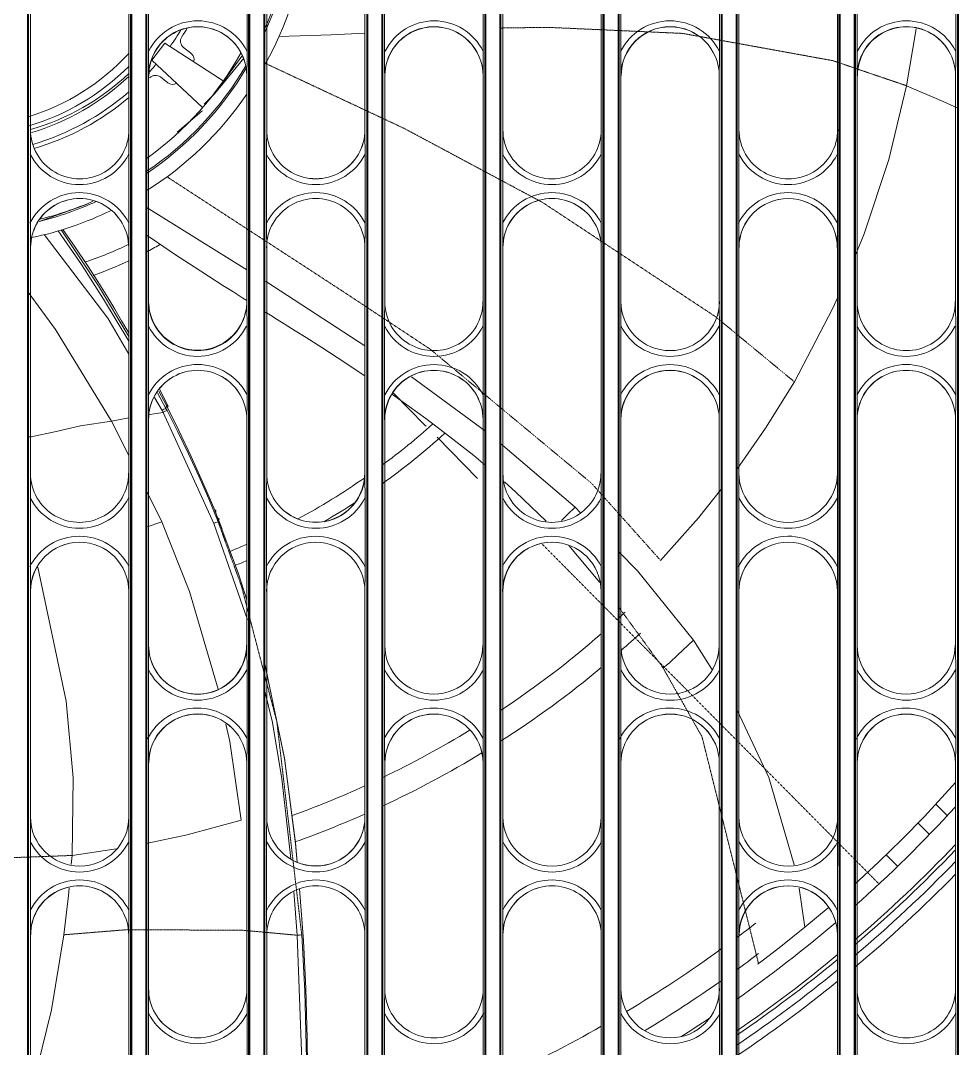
# Model space of a CAD drawing. Header units: millimetres. Extents: x -9498 to 115159, y -2045 to 31741.
# Drawn here: x 45581 to 45930.1, y 2691.8 to 3074.4 of the extents above; entities that cross this region are included whole.
import ezdxf

# ---------------------------------------------------------------- set-up
doc = ezdxf.new("R2010")
doc.units = ezdxf.units.MM
doc.linetypes.add('PDF_IMPORT', pattern=[1, 0.8, -0.2])
doc.layers.add('PDF5_Geometry', color=7, linetype='Continuous')

# ---------------------------------------------------------------- blocks, each defined once
blk = doc.blocks.new('pohlad vonkajšia')
at = {"layer": 'PDF5_Geometry', "lineweight": 13}
for points in [[(16368.46, 2749.99), (16368.46, 2113.05), (16349.08, 2113.05), (16349.08, 2749.99)], [(16349.08, 2113.05), (16349.18, 2113.15), (16349.18, 2749.99)], [(16349.28, 2749.99), (16349.28, 2113.41), (16349.6, 2123.41)], [(16368.25, 2749.99), (16368.25, 2113.41)], [(16368.35, 2749.99), (16368.35, 2113.15), (16368.46, 2113.05)], [(16390.42, 2749.99), (16390.42, 2113.05), (16371.06, 2113.05), (16371.06, 2749.99)], [(16371.06, 2113.05), (16371.16, 2113.15), (16371.16, 2749.99)], [(16371.58, 2437.06), (16371.58, 2424.21), (16371.58, 2423.76), (16371.58, 2421.66), (16371.6, 2420.66), (16371.6, 2419.65), (16371.6, 2377.66), (16371.6, 2377.54), (16371.6, 2377.02), (16371.58, 2374.91), (16371.58, 2373.1), (16371.58, 2360.26), (16371.58, 2359.81), (16371.58, 2357.74), (16371.6, 2356.7), (16371.6, 2355.68), (16371.6, 2313.71), (16371.6, 2313.59), (16371.6, 2313.07), (16371.58, 2310.97), (16371.58, 2309.15), (16371.58, 2296.32), (16371.58, 2295.85), (16371.58, 2293.77), (16371.6, 2292.75), (16371.6, 2291.76), (16371.6, 2249.79), (16371.6, 2249.64), (16371.6, 2249.12), (16371.58, 2247.02), (16371.58, 2245.2), (16371.58, 2232.37)], [(16371.27, 2113.41), (16371.27, 2749.99)], [(16389.92, 2437.06), (16389.92, 2424.21), (16389.92, 2422.41), (16389.89, 2420.27), (16389.89, 2419.75), (16389.89, 2419.65), (16389.89, 2377.66), (16389.89, 2376.62), (16389.92, 2373.24), (16389.92, 2373.1), (16389.92, 2360.26), (16389.92, 2358.45), (16389.89, 2356.34), (16389.89, 2355.82), (16389.89, 2355.68), (16389.89, 2313.71), (16389.89, 2312.67), (16389.92, 2309.31), (16389.92, 2309.15), (16389.92, 2296.32), (16389.92, 2294.5), (16389.89, 2292.4), (16389.89, 2291.88), (16389.89, 2291.76), (16389.89, 2249.79), (16389.89, 2248.75), (16389.92, 2245.37), (16389.92, 2245.2), (16389.92, 2232.37)], [(16390.21, 2113.41), (16390.13, 2750.09)], [(16390.32, 2749.99), (16390.32, 2113.15), (16390.42, 2113.05)], [(16412.4, 2749.99), (16412.4, 2113.05), (16393.04, 2113.05), (16393.04, 2749.99)], [(16393.04, 2113.05), (16393.14, 2113.15), (16393.14, 2749.99)], [(16393.25, 2749.99), (16393.25, 2113.41)], [(16393.58, 2217.82), (16393.58, 2259.78), (16393.58, 2260.78), (16393.54, 2261.81), (16393.54, 2263.87), (16393.54, 2264.35), (16393.54, 2277.17), (16393.54, 2279), (16393.58, 2281.08), (16393.58, 2281.6), (16393.58, 2281.76), (16393.58, 2323.71), (16393.58, 2324.72), (16393.54, 2325.76), (16393.54, 2327.82), (16393.54, 2328.31), (16393.54, 2341.14), (16393.54, 2342.92), (16393.58, 2345.05), (16393.58, 2345.57), (16393.58, 2345.7), (16393.58, 2387.67), (16393.58, 2388.69), (16393.54, 2389.71), (16393.54, 2391.77), (16393.54, 2392.23), (16393.54, 2405.07), (16393.54, 2406.87), (16393.58, 2408.99), (16393.58, 2409.51), (16393.58, 2409.65), (16393.58, 2451.62)], [(16411.87, 2451.62), (16411.87, 2409.65), (16411.87, 2408.61), (16411.88, 2405.21), (16411.88, 2405.07), (16411.88, 2392.23), (16411.88, 2390.44), (16411.87, 2388.31), (16411.87, 2387.79), (16411.87, 2387.67), (16411.87, 2345.7), (16411.87, 2344.66), (16411.88, 2341.27), (16411.88, 2341.14), (16411.88, 2328.31), (16411.88, 2326.47), (16411.87, 2324.39), (16411.87, 2323.87), (16411.87, 2323.71), (16411.87, 2281.76), (16411.87, 2280.7), (16411.88, 2277.34), (16411.88, 2277.17), (16411.88, 2264.35), (16411.88, 2262.53), (16411.87, 2260.44), (16411.87, 2259.92), (16411.87, 2259.78), (16411.87, 2217.82)], [(16412.2, 2113.41), (16412.2, 2749.99)], [(16412.3, 2749.99), (16412.3, 2113.15), (16412.4, 2113.05)], [(16434.39, 2749.99), (16434.39, 2113.05), (16415.02, 2113.05), (16415.02, 2749.99)], [(16415.02, 2113.05), (16415.09, 2113.15), (16415.09, 2749.99)], [(16415.2, 2749.99), (16415.2, 2113.41), (16434.18, 2113.41), (16434.18, 2749.99)], [(16434.28, 2749.99), (16434.28, 2113.15), (16434.39, 2113.05)], [(16456.37, 2749.99), (16456.37, 2113.05), (16436.97, 2113.05), (16436.97, 2749.99)], [(16437.07, 2113.15), (16437.18, 2749.99), (16437.18, 2113.41)], [(16437.54, 2217.82), (16437.54, 2259.78), (16437.51, 2260.78), (16437.51, 2261.81), (16437.51, 2263.87), (16437.51, 2264.35), (16437.51, 2277.17), (16437.51, 2279), (16437.51, 2281.08), (16437.54, 2281.6), (16437.54, 2281.76), (16437.54, 2323.71), (16437.51, 2324.72), (16437.51, 2325.76), (16437.51, 2327.82), (16437.51, 2328.31), (16437.51, 2341.14), (16437.51, 2342.92), (16437.51, 2345.05), (16437.54, 2345.57), (16437.54, 2345.7), (16437.54, 2387.67), (16437.51, 2388.69), (16437.51, 2389.71), (16437.51, 2391.77), (16437.51, 2392.23), (16437.51, 2405.07), (16437.51, 2406.87), (16437.51, 2408.99), (16437.54, 2409.51), (16437.54, 2409.65), (16437.54, 2451.62)], [(16455.83, 2451.62), (16455.83, 2409.65), (16455.85, 2408.61), (16455.85, 2405.21), (16455.85, 2405.07), (16455.85, 2392.23), (16455.85, 2390.44), (16455.85, 2388.31), (16455.83, 2387.79), (16455.83, 2387.67), (16455.83, 2345.7), (16455.85, 2344.66), (16455.85, 2341.27), (16455.85, 2341.14), (16455.85, 2328.31), (16455.85, 2326.47), (16455.85, 2324.39), (16455.83, 2323.87), (16455.83, 2323.71), (16455.83, 2281.76), (16455.85, 2280.7), (16455.85, 2277.34), (16455.85, 2277.17), (16455.85, 2264.35), (16455.85, 2262.53), (16455.85, 2260.44), (16455.83, 2259.92), (16455.83, 2259.78), (16455.83, 2217.82)], [(16456.16, 2749.99), (16456.16, 2113.41), (16455.85, 2123.41)], [(16456.26, 2749.99), (16456.26, 2113.15), (16456.37, 2113.05)], [(16478.35, 2749.99), (16478.35, 2113.05), (16458.97, 2113.05), (16458.97, 2749.99)], [(16458.97, 2113.05), (16459.07, 2113.15), (16459.07, 2749.99)], [(16459.18, 2749.99), (16459.18, 2113.41)], [(16459.49, 2232.37), (16459.49, 2245.2), (16459.49, 2247.02), (16459.49, 2249.12), (16459.49, 2249.64), (16459.49, 2249.79), (16459.49, 2291.76), (16459.49, 2292.75), (16459.49, 2293.77), (16459.49, 2295.85), (16459.49, 2296.32), (16459.49, 2309.15), (16459.49, 2310.97), (16459.49, 2313.07), (16459.49, 2313.59), (16459.49, 2313.71), (16459.49, 2355.68), (16459.49, 2356.7), (16459.49, 2357.74), (16459.49, 2359.81), (16459.49, 2360.26), (16459.49, 2373.1), (16459.49, 2374.91), (16459.49, 2377.02), (16459.49, 2377.54), (16459.49, 2377.66), (16459.49, 2419.65), (16459.49, 2420.66), (16459.49, 2421.66), (16459.49, 2423.76), (16459.49, 2424.21), (16459.49, 2437.06)], [(16478.14, 2749.99), (16478.14, 2113.41), (16459.18, 2113.41)], [(16478.25, 2749.99), (16478.25, 2113.15), (16478.35, 2113.05)], [(16500.33, 2749.99), (16500.33, 2113.05), (16480.95, 2113.05), (16480.95, 2749.99)], [(16480.95, 2113.05), (16481.06, 2113.15), (16481.06, 2749.99)], [(16481.16, 2749.99), (16481.16, 2113.41)], [(16481.47, 2217.82), (16481.47, 2259.78), (16481.47, 2260.78), (16481.47, 2261.81), (16481.47, 2263.87), (16481.47, 2264.35), (16481.47, 2277.17), (16481.47, 2279), (16481.47, 2281.08), (16481.47, 2281.6), (16481.47, 2281.76), (16481.47, 2323.71), (16481.47, 2324.72), (16481.47, 2325.76), (16481.47, 2327.82), (16481.47, 2328.31), (16481.47, 2341.14), (16481.47, 2342.92), (16481.47, 2345.05), (16481.47, 2345.57), (16481.47, 2345.7), (16481.47, 2387.67), (16481.47, 2388.69), (16481.47, 2389.71), (16481.47, 2391.77), (16481.47, 2392.23), (16481.47, 2405.07), (16481.47, 2406.87), (16481.47, 2408.99), (16481.47, 2409.51), (16481.47, 2409.65), (16481.47, 2451.62)], [(16499.78, 2451.62), (16499.78, 2409.65), (16499.78, 2408.61), (16499.81, 2405.21), (16499.81, 2405.07), (16499.81, 2392.23), (16499.81, 2390.44), (16499.78, 2388.31), (16499.78, 2387.79), (16499.78, 2387.67), (16499.78, 2345.7), (16499.78, 2344.66), (16499.81, 2341.27), (16499.81, 2341.14), (16499.81, 2328.31), (16499.81, 2326.47), (16499.78, 2324.39), (16499.78, 2323.87), (16499.78, 2323.71), (16499.78, 2281.76), (16499.78, 2280.7), (16499.81, 2277.34), (16499.81, 2277.17), (16499.81, 2264.35), (16499.81, 2262.53), (16499.78, 2260.44), (16499.78, 2259.92), (16499.78, 2259.78), (16499.78, 2217.82)], [(16500.12, 2113.41), (16500.02, 2750.09)], [(16500.23, 2749.99), (16500.23, 2113.15), (16500.33, 2113.05)], [(16502.93, 2749.99), (16502.93, 2113.05), (16522.32, 2113.05)], [(16502.93, 2113.05), (16503.04, 2113.15), (16503.04, 2749.99)], [(16367.9, 2451.62), (16367.9, 2409.65), (16367.9, 2409.46), (16367.9, 2409.3), (16367.9, 2409.13), (16367.9, 2408.94), (16367.9, 2408.61), (16367.94, 2407.72), (16367.94, 2406.89), (16367.94, 2406.93), (16367.94, 2406.06), (16367.94, 2405.21), (16367.94, 2405.07), (16367.94, 2392.23), (16367.94, 2391.31), (16367.94, 2390.44), (16367.94, 2389.35), (16367.9, 2388.31), (16367.9, 2387.79), (16367.9, 2387.67), (16367.9, 2345.7), (16367.9, 2344.66), (16367.94, 2341.27), (16367.94, 2341.14), (16367.94, 2328.31), (16367.94, 2326.47), (16367.9, 2324.39), (16367.9, 2323.87), (16367.9, 2323.71), (16367.9, 2281.76), (16367.9, 2280.7), (16367.94, 2277.34), (16367.94, 2277.17), (16367.94, 2264.35), (16367.94, 2262.53), (16367.9, 2260.44), (16367.9, 2259.92), (16367.9, 2259.78), (16367.9, 2217.82)], [(16433.87, 2437.06), (16433.87, 2424.21), (16433.85, 2422.41), (16433.85, 2420.27), (16433.85, 2419.75), (16433.85, 2419.65), (16433.85, 2377.66), (16433.85, 2376.62), (16433.87, 2373.24), (16433.87, 2373.1), (16433.87, 2360.26), (16433.85, 2358.45), (16433.85, 2356.34), (16433.85, 2355.82), (16433.85, 2355.68), (16433.85, 2313.71), (16433.85, 2312.67), (16433.87, 2309.31), (16433.87, 2309.15), (16433.87, 2296.32), (16433.85, 2294.5), (16433.85, 2292.4), (16433.85, 2291.88), (16433.85, 2291.76), (16433.85, 2249.79), (16433.85, 2248.75), (16433.87, 2245.37), (16433.87, 2245.2), (16433.87, 2232.37)], [(16477.83, 2437.06), (16477.83, 2424.21), (16477.83, 2422.41), (16477.81, 2420.27), (16477.81, 2419.75), (16477.81, 2419.65), (16477.81, 2377.66), (16477.81, 2376.62), (16477.83, 2373.24), (16477.83, 2373.1), (16477.83, 2360.26), (16477.83, 2358.45), (16477.81, 2356.34), (16477.81, 2355.82), (16477.81, 2355.68), (16477.81, 2313.71), (16477.81, 2312.67), (16477.83, 2309.31), (16477.83, 2309.15), (16477.83, 2296.32), (16477.83, 2294.5), (16477.81, 2292.4), (16477.81, 2291.88), (16477.81, 2291.76), (16477.81, 2249.79), (16477.81, 2248.75), (16477.83, 2245.37), (16477.83, 2245.2), (16477.83, 2232.37)], [(16415.53, 2232.37), (16415.53, 2245.2), (16415.53, 2247.02), (16415.56, 2249.12), (16415.56, 2249.64), (16415.56, 2249.79), (16415.56, 2291.76), (16415.53, 2292.75), (16415.53, 2293.77), (16415.53, 2295.85), (16415.53, 2296.32), (16415.53, 2309.15), (16415.53, 2310.97), (16415.56, 2313.07), (16415.56, 2313.59), (16415.56, 2313.71), (16415.56, 2355.68), (16415.53, 2356.7), (16415.53, 2357.74), (16415.53, 2359.81), (16415.53, 2360.26), (16415.53, 2373.1), (16415.53, 2374.91), (16415.56, 2377.02), (16415.56, 2377.54), (16415.56, 2377.66), (16415.56, 2419.65), (16415.53, 2420.66), (16415.53, 2421.66), (16415.53, 2423.76), (16415.53, 2424.21), (16415.53, 2437.06)], [(16349.61, 2451.62), (16349.61, 2409.65), (16349.61, 2409.51), (16349.61, 2408.99), (16349.61, 2407.93), (16349.6, 2406.87), (16349.6, 2405.97), (16349.6, 2405.07), (16349.6, 2392.23), (16349.6, 2391.77), (16349.6, 2390.75), (16349.61, 2389.71), (16349.61, 2388.69), (16349.61, 2388.32), (16349.61, 2388.19), (16349.61, 2388), (16349.61, 2387.84), (16349.61, 2387.67), (16349.61, 2345.7), (16349.61, 2345.57), (16349.61, 2345.05), (16349.6, 2342.92), (16349.6, 2341.14), (16349.6, 2328.31), (16349.6, 2327.82), (16349.61, 2325.76), (16349.61, 2324.72), (16349.61, 2323.71), (16349.61, 2281.76), (16349.61, 2281.6), (16349.61, 2281.08), (16349.6, 2279), (16349.6, 2277.17), (16349.6, 2264.35), (16349.6, 2263.87), (16349.61, 2261.81), (16349.61, 2260.78), (16349.61, 2259.78), (16349.61, 2217.82)], [(16521.8, 2437.06), (16521.8, 2424.21), (16521.8, 2422.41), (16521.76, 2420.27), (16521.76, 2419.75), (16521.76, 2419.65), (16521.76, 2377.66), (16521.76, 2376.62), (16521.8, 2373.24), (16521.8, 2373.1), (16521.8, 2360.26), (16521.8, 2358.45), (16521.76, 2356.34), (16521.76, 2355.82), (16521.76, 2355.68), (16521.76, 2313.71), (16521.76, 2312.67), (16521.8, 2309.31), (16521.8, 2309.15), (16521.8, 2296.32), (16521.8, 2294.5), (16521.76, 2292.4), (16521.76, 2291.88), (16521.76, 2291.76), (16521.76, 2249.79), (16521.76, 2248.75), (16521.8, 2245.37), (16521.8, 2245.2), (16521.8, 2230.95)], [(16521.8, 2670.49), (16522.11, 2669.91), (16522.11, 2113.41)], [(16411.87, 2427.59), (16405.57, 2427.3), (16395.87, 2426.98)], [(16514.44, 2428.42), (16512.66, 2417.8)], [(16381.65, 2413.77), (16372.19, 2422.58), (16374.65, 2425.75), (16385.5, 2418.7)], [(16379.47, 2423.88), (16378.13, 2424.92)], [(16381.95, 2414.38), (16383.96, 2416.37), (16389.35, 2422.96)], [(16384.68, 2417.59), (16385.14, 2418.02), (16388.98, 2423.31)], [(16503.04, 2386), (16504.79, 2390.23), (16509.33, 2404.08), (16512.66, 2417.8), (16519.49, 2414.9), (16522.21, 2413.65)], [(16381.65, 2413.15), (16381.53, 2413.05), (16376.92, 2409.15)], [(16371.16, 2395.21), (16389.89, 2383.54)], [(16367.9, 2371.16), (16362.3, 2380.54), (16355.32, 2390.98)], [(16367.9, 2371.8), (16366.59, 2374.07), (16365.3, 2376.22), (16364.04, 2378.37), (16362.13, 2381.39), (16360.22, 2384.37), (16357.95, 2387.75), (16355.63, 2391.06)], [(16352.2, 2390.11), (16363.99, 2374.54), (16367.9, 2367.87)], [(16354.8, 2390.8), (16359.11, 2384.51), (16363.24, 2378.06), (16367.9, 2370.3)], [(16393.14, 2381.55), (16393.53, 2381.29), (16411.87, 2369.43)], [(16367.9, 2355.99), (16364.73, 2355.39), (16354.26, 2372.43), (16349.18, 2379.41)], [(16499.78, 2378.32), (16498.96, 2376.41), (16491.79, 2362.7), (16486.43, 2354.07), (16481.06, 2346.39)], [(16393.14, 2375.81), (16394.27, 2375.08), (16395.55, 2374.28), (16396.85, 2373.47), (16398.88, 2372.18), (16400.93, 2370.94), (16403.84, 2369.1), (16406.7, 2367.24), (16411.87, 2363.83)], [(16420.5, 2363.64), (16434.28, 2353.55)], [(16373.28, 2360.66), (16374.82, 2357.74), (16374.66, 2357.71), (16374.46, 2357.64), (16374.28, 2357.52), (16374.13, 2357.4)], [(16374.91, 2358.33), (16377.25, 2353.65), (16379.52, 2348.8), (16381.89, 2343.53), (16383.9, 2338.83), (16384.49, 2337.3), (16384.53, 2336.98), (16384.55, 2336.63), (16382.79, 2340.91), (16380.94, 2345.16), (16379.03, 2349.28), (16377.07, 2353.38), (16375.03, 2357.36), (16374.82, 2357.74), (16374.91, 2358.33), (16373.49, 2360.95)], [(16375.2, 2358.25), (16373.69, 2361.25)], [(16417, 2360.33), (16423.17, 2355.91), (16427.68, 2352.49), (16432.12, 2348.97), (16434.33, 2347.12)], [(16417.19, 2360.57), (16423.03, 2354.64), (16423.27, 2354.43)], [(16372.71, 2359.81), (16374.13, 2357.4), (16374.33, 2357.02), (16374.46, 2357.12), (16374.66, 2357.24), (16374.85, 2357.33), (16375.03, 2357.36)], [(16374.91, 2358.35), (16375.03, 2358.35), (16375.1, 2358.33), (16375.18, 2358.28), (16375.2, 2358.25), (16375.24, 2358.16), (16375.2, 2358.07), (16375.18, 2357.99), (16375.08, 2357.92)], [(16389.99, 2318.39), (16383.75, 2336.32), (16374.3, 2357.02), (16371.77, 2356.63)], [(16349.18, 2352.46), (16349.72, 2352.49), (16354.42, 2353.44), (16358.96, 2354.54), (16364.73, 2355.39), (16367.9, 2349.01)], [(16425.29, 2352.4), (16432.84, 2344.74)], [(16437.07, 2351.24), (16450.98, 2339.37), (16451.93, 2338.41)], [(16437.84, 2344.1), (16439.97, 2342.18), (16445.59, 2336.78)], [(16371.16, 2335.66), (16374.07, 2336.63), (16371.16, 2342.54)], [(16478.25, 2342.78), (16473.93, 2337.37), (16466.89, 2329.47)], [(16448.43, 2336.91), (16448.88, 2337.32), (16449.59, 2338), (16450.98, 2339.37)], [(16383.9, 2338.83), (16384.03, 2338.8), (16384.11, 2338.74), (16384.11, 2338.66), (16384.06, 2338.59), (16384.01, 2338.55), (16384.63, 2337.03), (16385.27, 2335.28)], [(16389.89, 2322.14), (16388.36, 2326.97), (16384.49, 2337.3), (16384.65, 2337.3), (16384.72, 2337.22), (16384.7, 2337.13), (16384.68, 2337.1), (16384.63, 2337.03)], [(16374.07, 2336.63), (16379.24, 2323.7), (16384.53, 2305.51)], [(16384.55, 2336.63), (16384.34, 2336.59), (16384.11, 2336.56), (16384.01, 2336.49), (16383.9, 2336.46), (16383.82, 2336.39), (16383.75, 2336.32)], [(16449.78, 2332.24), (16455.57, 2325.36)], [(16459.07, 2331.13), (16462.61, 2327.51), (16473.03, 2314.61), (16476.44, 2309.22)], [(16350.98, 2328.24), (16356.27, 2303.26), (16357.57, 2289.04), (16357.38, 2274.57), (16357.22, 2272.92)], [(16473.03, 2314.61), (16470.06, 2311.82), (16468.63, 2310.5), (16467.9, 2309.93), (16467.59, 2309.67), (16467.43, 2309.57), (16467.31, 2309.52), (16467.31, 2309.53), (16467.31, 2309.57), (16467.36, 2309.65), (16467.46, 2309.74)], [(16393.14, 2310.8), (16396.87, 2292.7), (16398.92, 2276.75), (16399.23, 2273.35), (16398.93, 2276.92), (16396.92, 2292.63), (16393.14, 2310.83)], [(16393.04, 2305.87), (16394.64, 2299.32), (16396.39, 2288.82), (16398.09, 2274.03)], [(16481.06, 2301.75), (16487.02, 2289.09), (16491.77, 2272.85)], [(16385.97, 2299.03), (16386.7, 2295.8), (16388.81, 2281.15), (16378.79, 2278.41), (16371.16, 2276.8)], [(16503.04, 2269.21), (16507.42, 2273.3), (16511.76, 2277.53), (16515.99, 2281.83), (16521.76, 2288.16)], [(16520.22, 2281.99), (16518.1, 2284.1)], [(16514.77, 2280.63), (16516.94, 2278.5)], [(16365.56, 2275.8), (16357.38, 2274.57)], [(16510.98, 2272.57), (16508.86, 2274.7)], [(16356.84, 2268.55), (16356.7, 2267.15), (16355.84, 2259.81), (16353.51, 2245.87), (16349.18, 2228.17)], [(16492.67, 2268.5), (16493.75, 2261.2), (16498.06, 2264.84)], [(16398.66, 2267.84), (16399.25, 2259.73), (16400.15, 2236.41), (16399.56, 2213.14), (16399.59, 2213.14), (16399.65, 2213.16), (16399.7, 2213.18), (16399.82, 2213.2), (16400.08, 2213.27), (16400.25, 2213.32), (16400.44, 2213.37), (16400.62, 2213.4), (16400.72, 2213.46), (16400.77, 2213.46), (16400.72, 2213.42), (16400.65, 2213.4), (16400.56, 2213.39), (16400.55, 2213.39)], [(16400.62, 2213.4), (16401.03, 2220.81), (16401.24, 2230.17), (16401.14, 2240.54), (16400.86, 2249.83), (16400.41, 2258.69), (16399.7, 2268.36)], [(16485.18, 2254.53), (16485.11, 2254.44), (16485.03, 2254.37), (16484.97, 2254.35), (16484.96, 2254.33), (16485.01, 2254.35), (16485.11, 2254.46), (16485.13, 2254.46), (16485.18, 2254.53), (16485.32, 2254.59), (16485.55, 2254.77), (16486.03, 2255.15), (16487.09, 2255.93), (16489.29, 2257.65), (16493.75, 2261.2)], [(16400.44, 2213.37), (16400.93, 2224.15), (16401, 2236.7), (16400.67, 2249.29), (16400.1, 2259.8), (16399.92, 2259.78), (16399.7, 2259.74), (16399.45, 2259.73), (16399.35, 2259.73), (16399.25, 2259.73)]]:
    blk.add_lwpolyline(points, dxfattribs=at)
for points in [[(16503.45, 2747.3), (16503.25, 2747.47), (16503.14, 2749.99), (16503.14, 2113.41), (16503.45, 2123.41), (16503.45, 2182.67), (16503.45, 2184.47), (16503.45, 2186.65), (16503.66, 2186.65), (16503.73, 2186.65), (16503.73, 2227, -0.999117), (16521.5, 2227), (16521.5, 2186.65, -1.001901), (16503.73, 2186.65)], [(16503.45, 2437.06), (16503.45, 2424.21), (16503.45, 2423.76), (16503.45, 2421.66), (16503.47, 2420.66), (16503.47, 2419.65), (16503.47, 2377.66), (16503.47, 2377.54), (16503.47, 2377.02), (16503.45, 2374.91), (16503.45, 2373.1), (16503.45, 2360.26), (16503.45, 2359.81), (16503.45, 2357.74), (16503.47, 2356.7), (16503.47, 2355.68), (16503.47, 2313.71), (16503.47, 2313.59), (16503.47, 2313.07), (16503.45, 2310.97), (16503.45, 2309.15), (16503.45, 2296.32), (16503.45, 2295.85), (16503.45, 2293.77), (16503.47, 2292.75), (16503.47, 2291.76), (16503.47, 2249.79, 1.002036), (16521.76, 2249.78, -1.002036), (16503.47, 2249.79)], [(16367.9, 2420.07, -0.120171), (16349.61, 2409.65, 1.001451), (16367.95, 2409.67, -1.001451), (16349.61, 2409.65), (16349.61, 2451.62, -0.999665), (16367.9, 2451.62), (16367.9, 2409.65)], [(16393.14, 2421.45, 0.128316), (16401.34, 2453.06, 0.029956), (16400.91, 2460.56)], [(16411.87, 2451.62, 0.999665), (16393.57, 2451.6, -0.999665), (16411.87, 2451.62), (16411.87, 2409.65, -1.001451), (16393.58, 2409.65, 1.001451), (16411.87, 2409.63)], [(16437.54, 2409.65, 1.000844), (16455.85, 2409.63, -1.000844), (16437.54, 2409.65), (16437.54, 2451.62, -0.999059), (16455.83, 2451.62), (16455.83, 2409.65)], [(16481.47, 2409.65, 1.000038), (16499.84, 2409.67, -1.000038), (16481.47, 2409.65), (16481.47, 2451.62, -0.998251), (16499.78, 2451.62), (16499.78, 2409.65)], [(16393.14, 2427.47, 0.107946), (16398.64, 2453.06, 0.025984), (16398.29, 2459.61)], [(16393.14, 2428.22, 0.105625), (16398.35, 2453.06, 0.026161), (16398.02, 2459.47)], [(16371.13, 2390.08), (16373.23, 2388.64), (16376.62, 2386.35), (16380.06, 2384.09), (16382.74, 2382.38), (16385.4, 2380.66), (16387.28, 2379.5), (16389.14, 2378.3), (16389.89, 2377.85, -1.002372), (16371.6, 2377.66), (16371.6, 2419.65, -0.999401), (16389.89, 2419.65)], [(16371.66, 2419.65, -1.000616), (16389.89, 2419.65), (16389.89, 2377.66, -1.001156), (16371.6, 2377.66)], [(16415.56, 2377.66, 1.001156), (16433.83, 2377.64, -1.001156), (16415.56, 2377.66), (16415.56, 2419.65, -0.999401), (16433.85, 2419.65), (16433.85, 2377.66)], [(16459.49, 2377.66, 0.998934), (16477.82, 2377.67, -0.998934), (16459.49, 2377.66), (16459.49, 2419.65, -0.997178), (16477.81, 2419.65), (16477.81, 2377.66)], [(16503.47, 2377.66, 1.001764), (16521.73, 2377.65, -1.001764), (16503.47, 2377.66), (16503.47, 2419.65, -1.000009), (16521.76, 2419.65, 1.000009), (16503.51, 2419.64)], [(16371.8, 2419.27, -0.374282), (16373.81, 2419.43), (16375.18, 2418.35)], [(16349.61, 2345.7, 1.000863), (16367.89, 2345.71, -1.000863), (16349.61, 2345.7), (16349.61, 2387.67, -1.001156), (16367.9, 2387.67), (16367.9, 2345.7)], [(16411.87, 2387.67, 1.001156), (16393.56, 2387.65, -1.001156), (16411.87, 2387.67), (16411.87, 2345.7, -1.000863), (16393.58, 2345.7, 1.000863), (16411.82, 2345.68)], [(16437.54, 2345.7, 1.000257), (16455.79, 2345.67, -1.000257), (16437.54, 2345.7), (16437.54, 2387.67, -1.00055), (16455.83, 2387.67), (16455.83, 2345.7)], [(16481.47, 2345.7, 0.999448), (16499.78, 2345.72, -0.999448), (16481.47, 2345.7), (16481.47, 2387.67, -0.999742), (16499.78, 2387.67), (16499.78, 2345.7)], [(16361.85, 2396.26, -0.046437), (16351.24, 2392.55), (16359.86, 2395.61), (16361.23, 2396.3, -0.043476), (16351.3, 2392.95)], [(16389.82, 2313.71, -1.000583), (16371.6, 2313.71), (16371.6, 2355.68, -1.002631), (16389.89, 2355.68), (16389.89, 2313.71, -0.999369), (16371.6, 2313.71)], [(16415.56, 2313.71, 0.999369), (16433.79, 2313.69, -0.999369), (16415.56, 2313.71), (16415.56, 2355.68, -1.001415), (16433.85, 2355.68), (16433.85, 2313.71)], [(16459.49, 2313.71, 0.997146), (16477.79, 2313.72, -0.997146), (16459.49, 2313.71), (16459.49, 2355.68, -0.999195), (16477.81, 2355.68), (16477.81, 2313.71)], [(16503.47, 2313.71, 0.999977), (16521.69, 2313.7, -0.999977), (16503.47, 2313.71), (16503.47, 2355.68, -1.002024), (16521.76, 2355.68, 1.002024), (16503.44, 2355.67)], [(16349.61, 2281.76, 0.999907), (16367.94, 2281.78, -0.999907), (16349.61, 2281.76), (16349.61, 2323.73, -0.999963), (16367.9, 2323.71), (16367.9, 2281.76)], [(16411.87, 2323.71, 0.999963), (16393.54, 2323.69, -0.999963), (16411.87, 2323.71), (16411.87, 2281.76, -0.999907), (16393.58, 2281.76, 0.999907), (16411.87, 2281.74)], [(16437.54, 2281.76, 0.999301), (16455.84, 2281.74, -0.999301), (16437.54, 2281.76), (16437.54, 2323.71, -0.999356), (16455.83, 2323.71), (16455.83, 2281.76)], [(16481.47, 2281.76, 0.998494), (16499.83, 2281.78, -0.998494), (16481.47, 2281.76), (16481.47, 2323.71, -0.99855), (16499.78, 2323.71), (16499.78, 2281.76)], [(16389.88, 2249.79, -1.002643), (16371.6, 2249.79), (16371.6, 2291.76, -0.999385), (16389.89, 2291.76), (16389.89, 2249.79, -1.001427), (16371.6, 2249.79)], [(16415.56, 2249.79, 1.001427), (16433.86, 2249.77, -1.001427), (16415.56, 2249.79), (16415.56, 2291.76, -0.99817), (16433.85, 2291.76), (16433.85, 2249.79)], [(16459.49, 2249.79, 0.999207), (16477.85, 2249.8, -0.999207), (16459.49, 2249.79), (16459.49, 2291.76, -0.99595), (16477.81, 2291.76), (16477.81, 2249.79)], [(16503.49, 2291.75, -0.998778), (16521.76, 2291.76, 0.998778), (16503.47, 2291.76), (16503.47, 2249.79), (16503.47, 2249.64), (16503.47, 2249.12), (16503.45, 2247.02), (16503.45, 2245.2), (16503.45, 2230.95), (16503.45, 2230.03), (16503.45, 2227), (16503.45, 2186.65)], [(16349.61, 2217.82, 1.001451), (16367.95, 2217.84, -1.001451), (16349.61, 2217.82), (16349.61, 2259.78, -1.000859), (16367.9, 2259.78), (16367.9, 2217.82)], [(16411.87, 2259.78, 1.000859), (16393.59, 2259.76, -1.000859), (16411.87, 2259.78), (16411.87, 2217.82, -1.001451), (16393.58, 2217.82, 1.001451), (16411.87, 2217.81)], [(16437.54, 2217.82, 1.000844), (16455.85, 2217.8, -1.000844), (16437.54, 2217.82), (16437.54, 2259.78, -1.000253), (16455.83, 2259.78), (16455.83, 2217.82)], [(16481.47, 2217.82, 1.000038), (16499.84, 2217.85, -1.000038), (16481.47, 2217.82), (16481.47, 2259.78, -0.999445), (16499.78, 2259.78), (16499.78, 2217.82)]]:
    blk.add_lwpolyline(points, format="xyb", dxfattribs=at)
for points in [[(16522.32, 2113.05), (16522.32, 2669.91), (16522.21, 2669.91), (16522.21, 2113.15)], [(16393.58, 2451.62), (16393.58, 2409.65)], [(16521.76, 2377.66), (16521.76, 2419.65)], [(16393.58, 2387.67), (16393.58, 2345.7)], [(16521.76, 2313.71), (16521.76, 2355.68)], [(16393.58, 2323.71), (16393.58, 2281.76)], [(16521.76, 2249.79), (16521.76, 2291.76)], [(16393.58, 2259.78), (16393.58, 2217.82)]]:
    blk.add_lwpolyline(points, close=True, dxfattribs=at)
at = {"layer": 'PDF5_Geometry', "linetype": 'PDF_IMPORT', "lineweight": 13, "ltscale": 0.022798}
blk.add_lwpolyline([(16512.66, 2417.8), (16498.96, 2422.46), (16471, 2427.54), (16445.79, 2428.67), (16437.07, 2428.54)], dxfattribs=at)
at = {"layer": 'PDF5_Geometry', "linetype": 'PDF_IMPORT', "lineweight": 13, "ltscale": 0.046268}
blk.add_lwpolyline([(16491.79, 2362.7), (16477.09, 2374.84), (16444.96, 2396.06), (16419.17, 2409.86), (16393.39, 2421.94)], dxfattribs=at)
at = {"layer": 'PDF5_Geometry', "linetype": 'PDF_IMPORT', "lineweight": 13, "ltscale": 0.040697}
blk.add_lwpolyline([(16466.89, 2329.47), (16454.05, 2343.82), (16424.02, 2368.77), (16407.74, 2379.55), (16374.99, 2400.88)], dxfattribs=at)
at = {"layer": 'PDF5_Geometry', "linetype": 'PDF_IMPORT', "lineweight": 13, "ltscale": 0.029031}
blk.add_lwpolyline([(16384.55, 2336.63), (16388.91, 2324.61), (16395.47, 2299.44), (16400.1, 2259.8)], dxfattribs=at)
at = {"layer": 'PDF5_Geometry', "linetype": 'PDF_IMPORT', "lineweight": 13, "ltscale": 0.035913}
blk.add_lwpolyline([(16444.7, 2332.66), (16507.53, 2269.28)], dxfattribs=at)
at = {"layer": 'PDF5_Geometry', "linetype": 'PDF_IMPORT', "lineweight": 13, "ltscale": 0.031759}
blk.add_lwpolyline([(16459.07, 2320.82), (16467.31, 2309.52), (16474.59, 2296.67), (16485.11, 2254.46)], dxfattribs=at)
at = {"layer": 'PDF5_Geometry', "linetype": 'PDF_IMPORT', "lineweight": 13, "ltscale": 0.013547}
blk.add_lwpolyline([(16298.51, 2277.39), (16313.78, 2274.77), (16328.72, 2273.53), (16357.38, 2274.57)], dxfattribs=at)
at = {"layer": 'PDF5_Geometry', "linetype": 'PDF_IMPORT', "lineweight": 13, "ltscale": 0.012689}
blk.add_lwpolyline([(16399.25, 2259.73), (16388.86, 2260.68), (16367.16, 2260.73), (16355.84, 2259.81)], dxfattribs=at)
at = {"layer": 'PDF5_Geometry', "lineweight": 13}
for centre, radius, start, end in [((16380.76, 2419.66), 10.22, 26.3348, 153.7001), ((16424.74, 2419.71), 10.17, 26.1567, 153.5869), ((16468.65, 2419.62), 10.26, 26.4676, 153.7001), ((16512.64, 2419.66), 10.22, 26.3348, 153.8361), ((16323.17, 2462.04), 64.13, 324.8615, 328.2041), ((16424.72, 2419.64), 9.13, 0.0922, 180.0235), ((16468.67, 2419.63), 9.14, 0.1388, 179.815), ((16336.85, 2452.35), 42.18, 286.993, 317.3994), ((16336.79, 2452.7), 59.43, 305.3367, 331.0847), ((16337.27, 2452.3), 60.81, 303.8794, 329.5983), ((16336.45, 2452.62), 47.81, 317.3086, 319.8848), ((16336.7, 2452.58), 44.11, 286.4347, 315.0236), ((16336.74, 2452.51), 45.36, 286.5306, 313.3929), ((16337.02, 2452.44), 61.38, 303.7958, 329.2675), ((16336.77, 2452.36), 47.37, 286.2623, 311.0998), ((16337.16, 2452.27), 63.85, 302.1758, 325.6638), ((16336.91, 2452.13), 47.9, 286.2378, 310.3165), ((16358.74, 2409.62), 10.22, 206.4262, 333.3163), ((16402.72, 2409.67), 10.27, 206.604, 333.4293), ((16446.68, 2409.66), 10.25, 206.5597, 333.2486), ((16490.63, 2409.64), 10.23, 206.4929, 333.2486), ((16358.74, 2387.63), 10.28, 26.551, 153.5918), ((16358.77, 2387.69), 9.13, 359.8759, 180.0083), ((16402.72, 2387.68), 10.23, 26.3732, 153.4788), ((16446.66, 2387.65), 10.26, 26.4844, 153.4557), ((16446.67, 2387.66), 9.16, 0.038, 180.1009), ((16490.6, 2387.61), 10.3, 26.6175, 153.5918), ((16490.63, 2387.67), 9.14, 359.9453, 179.9158), ((16336.54, 2452.66), 64.51, 281.8846, 295.8655), ((16337.44, 2450.9), 69.62, 288.6992, 295.9534), ((16325.61, 2473.92), 98.28, 297.6153, 299.2705), ((16337.48, 2450.27), 71.82, 289.3576, 295.0669), ((16380.71, 2377.62), 10.18, 206.3178, 333.2886), ((16424.69, 2377.67), 10.24, 206.4958, 333.5371), ((16468.64, 2377.66), 10.22, 206.4512, 333.3562), ((16512.58, 2377.62), 10.18, 206.3178, 333.3562), ((16380.74, 2355.66), 10.27, 26.6019, 153.5414), ((16380.74, 2355.7), 9.15, 359.861, 180.0231), ((16424.68, 2355.68), 9.17, 359.9769, 180.139), ((16424.72, 2355.71), 10.21, 26.424, 153.4282), ((16468.63, 2355.62), 10.3, 26.7348, 153.5414), ((16468.64, 2355.68), 9.17, 0.023, 179.9306), ((16512.62, 2355.66), 10.27, 26.6019, 153.6774), ((16346.87, 2440.7), 115.73, 306.122, 312.0976), ((16341.28, 2446.69), 126.69, 305.6318, 312.3748), ((16338.68, 2449.6), 127.76, 298.3761, 304.928), ((16358.74, 2345.65), 10.2, 206.2642, 333.5869), ((16402.72, 2345.7), 10.25, 206.4421, 333.7001), ((16446.68, 2345.69), 10.24, 206.3978, 333.5192), ((16490.63, 2345.67), 10.22, 206.331, 333.5192), ((16331.73, 2461.55), 144.38, 300.1299, 302.8818), ((16358.72, 2323.65), 10.33, 26.8229, 153.3185), ((16402.7, 2323.7), 10.28, 26.6453, 153.2058), ((16446.64, 2323.67), 10.31, 26.7562, 153.1824), ((16490.58, 2323.63), 10.35, 26.8895, 153.3185), ((16358.76, 2323.72), 9.14, 359.9441, 179.9399), ((16446.66, 2323.7), 9.17, 0.1063, 180.0325), ((16490.62, 2323.71), 9.16, 0.0136, 179.8473), ((16370.06, 2373.2), 48.03, 291.5679, 294.3756), ((16522.03, 2252.12), 91.64, 132.3313, 133.6352), ((16338.98, 2449.83), 177.81, 303.4897, 311.0927), ((16368.18, 2418.98), 140.13, 310.6877, 312.6809), ((16380.74, 2313.7), 10.23, 206.3761, 333.3404), ((16424.72, 2313.75), 10.28, 206.5538, 333.5889), ((16340.72, 2447.31), 179.54, 302.4586, 309.8789), ((16468.68, 2313.73), 10.27, 206.5098, 333.4081), ((16512.62, 2313.7), 10.23, 206.3761, 333.4081), ((16380.68, 2291.66), 10.35, 26.7717, 153.5918), ((16424.66, 2291.71), 10.3, 26.5943, 153.4788), ((16468.57, 2291.62), 10.39, 26.9051, 153.5918), ((16512.56, 2291.66), 10.35, 26.7717, 153.7279), ((16380.76, 2291.76), 9.13, 0.0469, 179.8371), ((16424.7, 2291.74), 9.14, 0.1629, 179.9531), ((16468.66, 2291.73), 9.15, 0.2094, 179.7443), ((16337.3, 2451.36), 180, 295.6113, 301.5329), ((16339.74, 2447.02), 179.81, 294.775, 301.4811), ((16340.27, 2442.81), 170.97, 289.8573, 294.7568), ((16334.14, 2458.22), 192.34, 289.714, 293.8355), ((16346.19, 2442.96), 237.07, 311.4202, 317.7784), ((16358.76, 2281.74), 10.25, 206.5376, 333.317), ((16402.74, 2281.8), 10.3, 206.7153, 333.43), ((16446.7, 2281.78), 10.29, 206.6713, 333.2493), ((16490.65, 2281.76), 10.27, 206.6045, 333.2493), ((16339.18, 2450), 251.79, 310.5888, 316.4791), ((16338.28, 2451.12), 253.91, 310.4565, 316.2703), ((16343.7, 2445.21), 247.4, 310.0834, 316.0315), ((16342.86, 2446.01), 250.22, 309.7921, 315.6405), ((16358.76, 2259.76), 10.27, 26.6048, 153.5371), ((16358.78, 2259.8), 9.12, 359.893, 179.9914), ((16402.74, 2259.81), 10.22, 26.4269, 153.4239), ((16446.68, 2259.78), 10.25, 26.5383, 153.4012), ((16446.69, 2259.77), 9.14, 0.0551, 180.0841), ((16490.62, 2259.74), 10.29, 26.6713, 153.5371), ((16490.65, 2259.78), 9.13, 359.9624, 179.8987), ((16338.17, 2451.37), 248.69, 305.067, 310.4439), ((16403.42, 2364.99), 131.16, 306.2947, 308.2457), ((16352.25, 2428.95), 212.98, 300.5663, 306.2677), ((16340.82, 2447.79), 239.76, 305.7914, 307.0061), ((16340.33, 2447.61), 249.21, 304.3745, 309.7716), ((16337.99, 2451.13), 254.11, 304.2632, 309.5444), ((16336.67, 2452.58), 257.57, 304.0955, 309.2865), ((16338.98, 2449.19), 241.97, 301.0813, 305.14), ((16343.3, 2443.37), 247.88, 303.7626, 309.1399), ((16380.77, 2249.81), 10.28, 206.6446, 333.2893), ((16424.74, 2249.86), 10.33, 206.8222, 333.5378), ((16468.7, 2249.85), 10.32, 206.7784, 333.3569), ((16254.45, 2580.2), 402.37, 302.5011, 303.4131), ((16512.64, 2249.81), 10.28, 206.6446, 333.3569), ((16342.37, 2441.27), 228.63, 294.4716, 299.7546)]:
    blk.add_arc(centre, radius, start, end, dxfattribs=at)
for points in [[(16377.78, 2426.9), (16378.15, 2427.49), (16378.51, 2428.06), (16378.79, 2428.56)], [(16377.78, 2426.9), (16377.35, 2426.26), (16377.52, 2425.41), (16378.13, 2424.92)], [(16380.06, 2422.68), (16380.06, 2423.17), (16379.83, 2423.59), (16379.47, 2423.88)], [(16380, 2422.27), (16380.04, 2422.42), (16380.06, 2422.55), (16380.06, 2422.68)], [(16389.89, 2419.65), (16389.89, 2419.65), (16389.89, 2419.67), (16389.89, 2419.69)], [(16433.85, 2419.65), (16433.85, 2419.65), (16433.85, 2419.67), (16433.85, 2419.69)], [(16477.81, 2419.65), (16477.81, 2419.65), (16477.81, 2419.67), (16477.81, 2419.69)], [(16521.76, 2419.65), (16521.76, 2419.65), (16521.76, 2419.67), (16521.76, 2419.69)], [(16375.18, 2418.35), (16375.67, 2417.99), (16376.31, 2417.93), (16376.83, 2418.25)], [(16367.9, 2387.67), (16367.9, 2387.67), (16367.9, 2387.68), (16367.9, 2387.7)], [(16411.87, 2387.67), (16411.87, 2387.67), (16411.87, 2387.68), (16411.87, 2387.7)], [(16455.83, 2387.67), (16455.83, 2387.67), (16455.83, 2387.68), (16455.83, 2387.7)], [(16499.78, 2387.67), (16499.78, 2387.67), (16499.78, 2387.68), (16499.78, 2387.7)], [(16389.89, 2355.68), (16389.89, 2355.7), (16389.89, 2355.72), (16389.89, 2355.75)], [(16433.85, 2355.68), (16433.85, 2355.7), (16433.85, 2355.72), (16433.85, 2355.75)], [(16477.81, 2355.68), (16477.81, 2355.7), (16477.81, 2355.72), (16477.81, 2355.75)], [(16521.76, 2355.68), (16521.76, 2355.7), (16521.76, 2355.72), (16521.76, 2355.75)], [(16386.76, 2331.15), (16387.87, 2331.62), (16388.98, 2332.07), (16389.89, 2332.49)], [(16367.9, 2323.71), (16367.9, 2323.73), (16367.9, 2323.77), (16367.9, 2323.78)], [(16411.87, 2323.71), (16411.87, 2323.73), (16411.87, 2323.77), (16411.87, 2323.78)], [(16455.83, 2323.71), (16455.83, 2323.73), (16455.83, 2323.77), (16455.83, 2323.78)], [(16499.78, 2323.71), (16499.78, 2323.73), (16499.78, 2323.77), (16499.78, 2323.78)], [(16389.89, 2291.76), (16389.89, 2291.78), (16389.89, 2291.8), (16389.89, 2291.8)], [(16433.85, 2291.76), (16433.85, 2291.78), (16433.85, 2291.8), (16433.85, 2291.8)], [(16477.81, 2291.76), (16477.81, 2291.78), (16477.81, 2291.8), (16477.81, 2291.8)], [(16521.76, 2291.76), (16521.76, 2291.78), (16521.76, 2291.8), (16521.76, 2291.8)], [(16367.9, 2259.78), (16367.9, 2259.8), (16367.9, 2259.81), (16367.9, 2259.81)], [(16411.87, 2259.78), (16411.87, 2259.8), (16411.87, 2259.81), (16411.87, 2259.81)], [(16455.83, 2259.78), (16455.83, 2259.8), (16455.83, 2259.81), (16455.83, 2259.81)], [(16499.78, 2259.78), (16499.78, 2259.8), (16499.78, 2259.81), (16499.78, 2259.81)]]:
    blk.add_open_spline(points, degree=3, dxfattribs=at)

msp = doc.modelspace()

# ---------------------------------------------------------------- block references
at = {"xscale": 2, "yscale": 2, "zscale": 2}
msp.add_blockref('pohlad vonkajšia', (12885.43, -1785.495, -0.773), dxfattribs=at)

doc.saveas('drawing.dxf')
